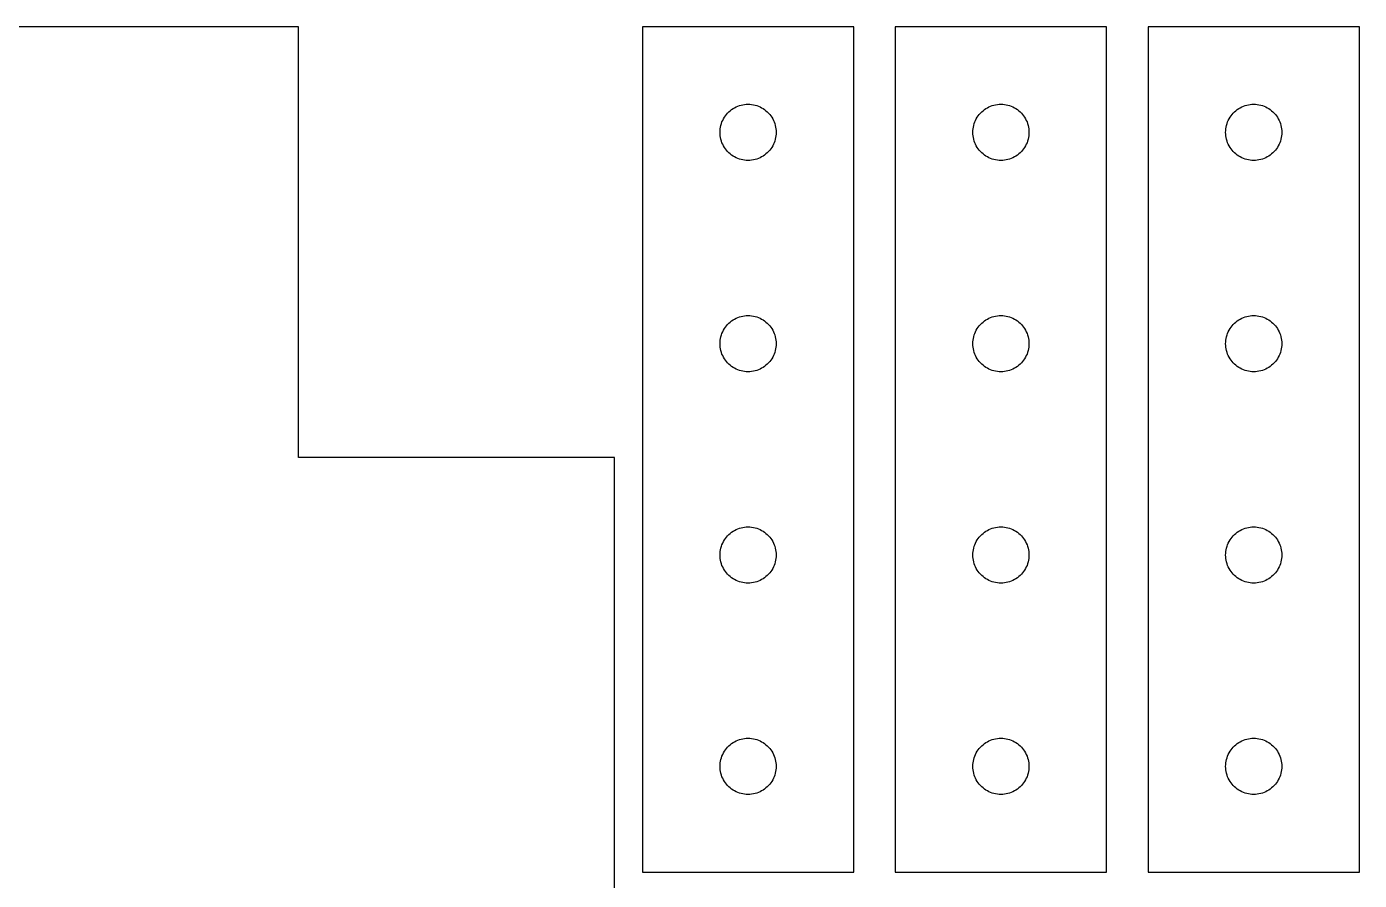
# Model space of a CAD drawing. Extents: x -121 to 456, y -235 to 102.
# Drawn here: x 296.2 to 456.5, y -1 to 101.6 of the extents above; entities that cross this region are included whole.
import ezdxf

# ---------------------------------------------------------------- set-up
doc = ezdxf.new("R2010")
doc.units = 0
doc.layers.get('0').update_dxf_attribs({"color": 1})

msp = doc.modelspace()

# ---------------------------------------------------------------- linework, layer by layer
at = {"color": 1}
for p, q in [((328.95, 101.6), (125.65, 101.6)), ((328.95, 49.81), (328.95, 101.6)), ((395.7, 101.6), (370.3, 101.6)), ((370.3, 101.6), (370.3, 0)), ((395.7, 0), (395.7, 101.6)), ((426.1, 101.6), (400.7, 101.6)), ((400.7, 101.6), (400.7, 0)), ((426.1, 0), (426.1, 101.6)), ((456.5, 101.6), (431.1, 101.6)), ((431.1, 101.6), (431.1, 0)), ((456.5, 0), (456.5, 101.6)), ((380.54, 91.2103), (380.69, 91.3602)), ((380.69, 91.3602), (380.849, 91.5005)), ((380.849, 91.5005), (381.016, 91.6304)), ((381.016, 91.6304), (381.192, 91.7496)), ((381.192, 91.7496), (381.374, 91.8575)), ((381.374, 91.8575), (381.563, 91.9538)), ((381.563, 91.9538), (381.758, 92.038)), ((381.758, 92.038), (381.957, 92.1098)), ((381.957, 92.1098), (382.161, 92.1689)), ((382.161, 92.1689), (382.368, 92.2152)), ((382.368, 92.2152), (382.577, 92.2484)), ((382.577, 92.2484), (382.788, 92.2683)), ((382.788, 92.2683), (383, 92.275)), ((383, 92.275), (383.212, 92.2683)), ((383.212, 92.2683), (383.423, 92.2484)), ((383.423, 92.2484), (383.632, 92.2152)), ((383.632, 92.2152), (383.839, 92.1689)), ((383.839, 92.1689), (384.043, 92.1098)), ((384.043, 92.1098), (384.242, 92.038)), ((384.242, 92.038), (384.437, 91.9538)), ((384.437, 91.9538), (384.626, 91.8575)), ((384.626, 91.8575), (384.808, 91.7496)), ((384.808, 91.7496), (384.984, 91.6304)), ((384.984, 91.6304), (385.151, 91.5005)), ((385.151, 91.5005), (385.31, 91.3602)), ((385.31, 91.3602), (385.46, 91.2103)), ((410.94, 91.2103), (411.09, 91.3602)), ((411.09, 91.3602), (411.249, 91.5005)), ((411.249, 91.5005), (411.416, 91.6304)), ((411.416, 91.6304), (411.592, 91.7496)), ((411.592, 91.7496), (411.774, 91.8575)), ((411.774, 91.8575), (411.963, 91.9538)), ((411.963, 91.9538), (412.158, 92.038)), ((412.158, 92.038), (412.357, 92.1098)), ((412.357, 92.1098), (412.561, 92.1689)), ((412.561, 92.1689), (412.768, 92.2152)), ((412.768, 92.2152), (412.977, 92.2484)), ((412.977, 92.2484), (413.188, 92.2683)), ((413.188, 92.2683), (413.4, 92.275)), ((413.4, 92.275), (413.612, 92.2683)), ((413.612, 92.2683), (413.823, 92.2484)), ((413.823, 92.2484), (414.032, 92.2152)), ((414.032, 92.2152), (414.239, 92.1689)), ((414.239, 92.1689), (414.443, 92.1098)), ((414.443, 92.1098), (414.642, 92.038)), ((414.642, 92.038), (414.837, 91.9538)), ((414.837, 91.9538), (415.026, 91.8575)), ((415.026, 91.8575), (415.208, 91.7496)), ((415.208, 91.7496), (415.384, 91.6304)), ((415.384, 91.6304), (415.551, 91.5005)), ((415.551, 91.5005), (415.71, 91.3602)), ((415.71, 91.3602), (415.86, 91.2103)), ((441.34, 91.2103), (441.49, 91.3602)), ((441.49, 91.3602), (441.649, 91.5005)), ((441.649, 91.5005), (441.816, 91.6304)), ((441.816, 91.6304), (441.992, 91.7496)), ((441.992, 91.7496), (442.174, 91.8575)), ((442.174, 91.8575), (442.363, 91.9538)), ((442.363, 91.9538), (442.558, 92.038)), ((442.558, 92.038), (442.757, 92.1098)), ((442.757, 92.1098), (442.961, 92.1689)), ((442.961, 92.1689), (443.168, 92.2152)), ((443.168, 92.2152), (443.377, 92.2484)), ((443.377, 92.2484), (443.588, 92.2683)), ((443.588, 92.2683), (443.8, 92.275)), ((443.8, 92.275), (444.012, 92.2683)), ((444.012, 92.2683), (444.223, 92.2484)), ((444.223, 92.2484), (444.432, 92.2152)), ((444.432, 92.2152), (444.639, 92.1689)), ((444.639, 92.1689), (444.843, 92.1098)), ((444.843, 92.1098), (445.042, 92.038)), ((445.042, 92.038), (445.237, 91.9538)), ((445.237, 91.9538), (445.426, 91.8575)), ((445.426, 91.8575), (445.608, 91.7496)), ((445.608, 91.7496), (445.784, 91.6304)), ((445.784, 91.6304), (445.951, 91.5005)), ((445.951, 91.5005), (446.11, 91.3602)), ((446.11, 91.3602), (446.26, 91.2103)), ((379.731, 89.7393), (379.79, 89.9429)), ((379.79, 89.9429), (379.862, 90.1424)), ((379.862, 90.1424), (379.946, 90.337)), ((379.946, 90.337), (380.042, 90.5259)), ((380.042, 90.5259), (380.15, 90.7084)), ((380.15, 90.7084), (380.27, 90.8838)), ((380.27, 90.8838), (380.4, 91.0513)), ((380.4, 91.0513), (380.54, 91.2103)), ((385.46, 91.2103), (385.6, 91.0513)), ((385.6, 91.0513), (385.73, 90.8838)), ((385.73, 90.8838), (385.85, 90.7084)), ((385.85, 90.7084), (385.958, 90.5259)), ((385.958, 90.5259), (386.054, 90.337)), ((386.054, 90.337), (386.138, 90.1424)), ((386.138, 90.1424), (386.21, 89.9429)), ((386.21, 89.9429), (386.269, 89.7393)), ((410.131, 89.7393), (410.19, 89.9429)), ((410.19, 89.9429), (410.262, 90.1424)), ((410.262, 90.1424), (410.346, 90.337)), ((410.346, 90.337), (410.442, 90.5259)), ((410.442, 90.5259), (410.55, 90.7084)), ((410.55, 90.7084), (410.67, 90.8838)), ((410.67, 90.8838), (410.8, 91.0513)), ((410.8, 91.0513), (410.94, 91.2103)), ((415.86, 91.2103), (416, 91.0513)), ((416, 91.0513), (416.13, 90.8838)), ((416.13, 90.8838), (416.25, 90.7084)), ((416.25, 90.7084), (416.358, 90.5259)), ((416.358, 90.5259), (416.454, 90.337)), ((416.454, 90.337), (416.538, 90.1424)), ((416.538, 90.1424), (416.61, 89.9429)), ((416.61, 89.9429), (416.669, 89.7393)), ((440.531, 89.7393), (440.59, 89.9429)), ((440.59, 89.9429), (440.662, 90.1424)), ((440.662, 90.1424), (440.746, 90.337)), ((440.746, 90.337), (440.842, 90.5259)), ((440.842, 90.5259), (440.95, 90.7084)), ((440.95, 90.7084), (441.07, 90.8838)), ((441.07, 90.8838), (441.2, 91.0513)), ((441.2, 91.0513), (441.34, 91.2103)), ((446.26, 91.2103), (446.4, 91.0513)), ((446.4, 91.0513), (446.53, 90.8838)), ((446.53, 90.8838), (446.65, 90.7084)), ((446.65, 90.7084), (446.758, 90.5259)), ((446.758, 90.5259), (446.854, 90.337)), ((446.854, 90.337), (446.938, 90.1424)), ((446.938, 90.1424), (447.01, 89.9429)), ((447.01, 89.9429), (447.069, 89.7393)), ((379.625, 88.9), (379.632, 89.1119)), ((379.632, 88.6881), (379.625, 88.9)), ((379.632, 89.1119), (379.652, 89.323)), ((379.652, 88.477), (379.632, 88.6881)), ((379.652, 89.323), (379.685, 89.5324)), ((379.685, 88.2676), (379.652, 88.477)), ((379.685, 89.5324), (379.731, 89.7393)), ((379.731, 88.0607), (379.685, 88.2676)), ((386.269, 89.7393), (386.315, 89.5324)), ((386.315, 88.2676), (386.269, 88.0607)), ((386.315, 89.5324), (386.348, 89.323)), ((386.348, 88.477), (386.315, 88.2676)), ((386.348, 89.323), (386.368, 89.1119)), ((386.368, 88.6881), (386.348, 88.477)), ((386.368, 89.1119), (386.375, 88.9)), ((386.375, 88.9), (386.368, 88.6881)), ((410.025, 88.9), (410.032, 89.1119)), ((410.032, 88.6881), (410.025, 88.9)), ((410.032, 89.1119), (410.052, 89.323)), ((410.052, 88.477), (410.032, 88.6881)), ((410.052, 89.323), (410.085, 89.5324)), ((410.085, 88.2676), (410.052, 88.477)), ((410.085, 89.5324), (410.131, 89.7393)), ((410.131, 88.0607), (410.085, 88.2676)), ((416.669, 89.7393), (416.715, 89.5324)), ((416.715, 88.2676), (416.669, 88.0607)), ((416.715, 89.5324), (416.748, 89.323)), ((416.748, 88.477), (416.715, 88.2676)), ((416.748, 89.323), (416.768, 89.1119)), ((416.768, 88.6881), (416.748, 88.477)), ((416.768, 89.1119), (416.775, 88.9)), ((416.775, 88.9), (416.768, 88.6881)), ((440.425, 88.9), (440.432, 89.1119)), ((440.432, 88.6881), (440.425, 88.9)), ((440.432, 89.1119), (440.452, 89.323)), ((440.452, 88.477), (440.432, 88.6881)), ((440.452, 89.323), (440.485, 89.5324)), ((440.485, 88.2676), (440.452, 88.477)), ((440.485, 89.5324), (440.531, 89.7393)), ((440.531, 88.0607), (440.485, 88.2676)), ((447.069, 89.7393), (447.115, 89.5324)), ((447.115, 88.2676), (447.069, 88.0607)), ((447.115, 89.5324), (447.148, 89.323)), ((447.148, 88.477), (447.115, 88.2676)), ((447.148, 89.323), (447.168, 89.1119)), ((447.168, 88.6881), (447.148, 88.477)), ((447.168, 89.1119), (447.175, 88.9)), ((447.175, 88.9), (447.168, 88.6881)), ((379.79, 87.857), (379.731, 88.0607)), ((379.862, 87.6576), (379.79, 87.857)), ((379.946, 87.463), (379.862, 87.6576)), ((380.042, 87.2741), (379.946, 87.463)), ((380.15, 87.0916), (380.042, 87.2741)), ((380.27, 86.9162), (380.15, 87.0916)), ((380.4, 86.7487), (380.27, 86.9162)), ((380.54, 86.5896), (380.4, 86.7487)), ((380.69, 86.4397), (380.54, 86.5896)), ((385.46, 86.5896), (385.31, 86.4397)), ((385.6, 86.7487), (385.46, 86.5896)), ((385.73, 86.9162), (385.6, 86.7487)), ((385.85, 87.0916), (385.73, 86.9162)), ((385.958, 87.2741), (385.85, 87.0916)), ((386.054, 87.463), (385.958, 87.2741)), ((386.138, 87.6576), (386.054, 87.463)), ((386.21, 87.857), (386.138, 87.6576)), ((386.269, 88.0607), (386.21, 87.857)), ((410.19, 87.857), (410.131, 88.0607)), ((410.262, 87.6576), (410.19, 87.857)), ((410.346, 87.463), (410.262, 87.6576)), ((410.442, 87.2741), (410.346, 87.463)), ((410.55, 87.0916), (410.442, 87.2741)), ((410.67, 86.9162), (410.55, 87.0916)), ((410.8, 86.7487), (410.67, 86.9162)), ((410.94, 86.5896), (410.8, 86.7487)), ((411.09, 86.4397), (410.94, 86.5896)), ((415.86, 86.5896), (415.71, 86.4397)), ((416, 86.7487), (415.86, 86.5896)), ((416.13, 86.9162), (416, 86.7487)), ((416.25, 87.0916), (416.13, 86.9162)), ((416.358, 87.2741), (416.25, 87.0916)), ((416.454, 87.463), (416.358, 87.2741)), ((416.538, 87.6576), (416.454, 87.463)), ((416.61, 87.857), (416.538, 87.6576)), ((416.669, 88.0607), (416.61, 87.857)), ((440.59, 87.857), (440.531, 88.0607)), ((440.662, 87.6576), (440.59, 87.857)), ((440.746, 87.463), (440.662, 87.6576)), ((440.842, 87.2741), (440.746, 87.463)), ((440.95, 87.0916), (440.842, 87.2741)), ((441.07, 86.9162), (440.95, 87.0916)), ((441.2, 86.7487), (441.07, 86.9162)), ((441.34, 86.5896), (441.2, 86.7487)), ((441.49, 86.4397), (441.34, 86.5896)), ((446.26, 86.5896), (446.11, 86.4397)), ((446.4, 86.7487), (446.26, 86.5896)), ((446.53, 86.9162), (446.4, 86.7487)), ((446.65, 87.0916), (446.53, 86.9162)), ((446.758, 87.2741), (446.65, 87.0916)), ((446.854, 87.463), (446.758, 87.2741)), ((446.938, 87.6576), (446.854, 87.463)), ((447.01, 87.857), (446.938, 87.6576)), ((447.069, 88.0607), (447.01, 87.857)), ((380.849, 86.2995), (380.69, 86.4397)), ((381.016, 86.1695), (380.849, 86.2995)), ((381.192, 86.0504), (381.016, 86.1695)), ((381.374, 85.9424), (381.192, 86.0504)), ((381.563, 85.8462), (381.374, 85.9424)), ((381.758, 85.762), (381.563, 85.8462)), ((381.957, 85.6902), (381.758, 85.762)), ((382.161, 85.631), (381.957, 85.6902)), ((382.368, 85.5848), (382.161, 85.631)), ((382.577, 85.5516), (382.368, 85.5848)), ((382.788, 85.5316), (382.577, 85.5516)), ((383, 85.525), (382.788, 85.5316)), ((383.212, 85.5316), (383, 85.525)), ((383.423, 85.5516), (383.212, 85.5316)), ((383.632, 85.5848), (383.423, 85.5516)), ((383.839, 85.631), (383.632, 85.5848)), ((384.043, 85.6902), (383.839, 85.631)), ((384.242, 85.762), (384.043, 85.6902)), ((384.437, 85.8462), (384.242, 85.762)), ((384.626, 85.9424), (384.437, 85.8462)), ((384.808, 86.0504), (384.626, 85.9424)), ((384.984, 86.1695), (384.808, 86.0504)), ((385.151, 86.2995), (384.984, 86.1695)), ((385.31, 86.4397), (385.151, 86.2995)), ((411.249, 86.2995), (411.09, 86.4397)), ((411.416, 86.1695), (411.249, 86.2995)), ((411.592, 86.0504), (411.416, 86.1695)), ((411.774, 85.9424), (411.592, 86.0504)), ((411.963, 85.8462), (411.774, 85.9424)), ((412.158, 85.762), (411.963, 85.8462)), ((412.357, 85.6902), (412.158, 85.762)), ((412.561, 85.631), (412.357, 85.6902)), ((412.768, 85.5848), (412.561, 85.631)), ((412.977, 85.5516), (412.768, 85.5848)), ((413.188, 85.5316), (412.977, 85.5516)), ((413.4, 85.525), (413.188, 85.5316)), ((413.612, 85.5316), (413.4, 85.525)), ((413.823, 85.5516), (413.612, 85.5316)), ((414.032, 85.5848), (413.823, 85.5516)), ((414.239, 85.631), (414.032, 85.5848)), ((414.443, 85.6902), (414.239, 85.631)), ((414.642, 85.762), (414.443, 85.6902)), ((414.837, 85.8462), (414.642, 85.762)), ((415.026, 85.9424), (414.837, 85.8462)), ((415.208, 86.0504), (415.026, 85.9424)), ((415.384, 86.1695), (415.208, 86.0504)), ((415.551, 86.2995), (415.384, 86.1695)), ((415.71, 86.4397), (415.551, 86.2995)), ((441.649, 86.2995), (441.49, 86.4397)), ((441.816, 86.1695), (441.649, 86.2995)), ((441.992, 86.0504), (441.816, 86.1695)), ((442.174, 85.9424), (441.992, 86.0504)), ((442.363, 85.8462), (442.174, 85.9424)), ((442.558, 85.762), (442.363, 85.8462)), ((442.757, 85.6902), (442.558, 85.762)), ((442.961, 85.631), (442.757, 85.6902)), ((443.168, 85.5848), (442.961, 85.631)), ((443.377, 85.5516), (443.168, 85.5848)), ((443.588, 85.5316), (443.377, 85.5516)), ((443.8, 85.525), (443.588, 85.5316)), ((444.012, 85.5316), (443.8, 85.525)), ((444.223, 85.5516), (444.012, 85.5316)), ((444.432, 85.5848), (444.223, 85.5516)), ((444.639, 85.631), (444.432, 85.5848)), ((444.843, 85.6902), (444.639, 85.631)), ((445.042, 85.762), (444.843, 85.6902)), ((445.237, 85.8462), (445.042, 85.762)), ((445.426, 85.9424), (445.237, 85.8462)), ((445.608, 86.0504), (445.426, 85.9424)), ((445.784, 86.1695), (445.608, 86.0504)), ((445.951, 86.2995), (445.784, 86.1695)), ((446.11, 86.4397), (445.951, 86.2995)), ((380.4, 65.6513), (380.54, 65.8103)), ((380.54, 65.8103), (380.69, 65.9603)), ((380.69, 65.9603), (380.849, 66.1005)), ((380.849, 66.1005), (381.016, 66.2304)), ((381.016, 66.2304), (381.192, 66.3496)), ((381.192, 66.3496), (381.374, 66.4575)), ((381.374, 66.4575), (381.563, 66.5538)), ((381.563, 66.5538), (381.758, 66.638)), ((381.758, 66.638), (381.957, 66.7098)), ((381.957, 66.7098), (382.161, 66.769)), ((382.161, 66.769), (382.368, 66.8152)), ((382.368, 66.8152), (382.577, 66.8484)), ((382.577, 66.8484), (382.788, 66.8683)), ((382.788, 66.8683), (383, 66.875)), ((383, 66.875), (383.212, 66.8683)), ((383.212, 66.8683), (383.423, 66.8484)), ((383.423, 66.8484), (383.632, 66.8152)), ((383.632, 66.8152), (383.839, 66.769)), ((383.839, 66.769), (384.043, 66.7098)), ((384.043, 66.7098), (384.242, 66.638)), ((384.242, 66.638), (384.437, 66.5538)), ((384.437, 66.5538), (384.626, 66.4575)), ((384.626, 66.4575), (384.808, 66.3496)), ((384.808, 66.3496), (384.984, 66.2304)), ((384.984, 66.2304), (385.151, 66.1005)), ((385.151, 66.1005), (385.31, 65.9603)), ((385.31, 65.9603), (385.46, 65.8103)), ((385.46, 65.8103), (385.6, 65.6513)), ((410.8, 65.6513), (410.94, 65.8103)), ((410.94, 65.8103), (411.09, 65.9603)), ((411.09, 65.9603), (411.249, 66.1005)), ((411.249, 66.1005), (411.416, 66.2304)), ((411.416, 66.2304), (411.592, 66.3496)), ((411.592, 66.3496), (411.774, 66.4575)), ((411.774, 66.4575), (411.963, 66.5538)), ((411.963, 66.5538), (412.158, 66.638)), ((412.158, 66.638), (412.357, 66.7098)), ((412.357, 66.7098), (412.561, 66.769)), ((412.561, 66.769), (412.768, 66.8152)), ((412.768, 66.8152), (412.977, 66.8484)), ((412.977, 66.8484), (413.188, 66.8683)), ((413.188, 66.8683), (413.4, 66.875)), ((413.4, 66.875), (413.612, 66.8683)), ((413.612, 66.8683), (413.823, 66.8484)), ((413.823, 66.8484), (414.032, 66.8152)), ((414.032, 66.8152), (414.239, 66.769)), ((414.239, 66.769), (414.443, 66.7098)), ((414.443, 66.7098), (414.642, 66.638)), ((414.642, 66.638), (414.837, 66.5538)), ((414.837, 66.5538), (415.026, 66.4575)), ((415.026, 66.4575), (415.208, 66.3496)), ((415.208, 66.3496), (415.384, 66.2304)), ((415.384, 66.2304), (415.551, 66.1005)), ((415.551, 66.1005), (415.71, 65.9603)), ((415.71, 65.9603), (415.86, 65.8103)), ((415.86, 65.8103), (416, 65.6513)), ((441.2, 65.6513), (441.34, 65.8103)), ((441.34, 65.8103), (441.49, 65.9603)), ((441.49, 65.9603), (441.649, 66.1005)), ((441.649, 66.1005), (441.816, 66.2304)), ((441.816, 66.2304), (441.992, 66.3496)), ((441.992, 66.3496), (442.174, 66.4575)), ((442.174, 66.4575), (442.363, 66.5538)), ((442.363, 66.5538), (442.558, 66.638)), ((442.558, 66.638), (442.757, 66.7098)), ((442.757, 66.7098), (442.961, 66.769)), ((442.961, 66.769), (443.168, 66.8152)), ((443.168, 66.8152), (443.377, 66.8484)), ((443.377, 66.8484), (443.588, 66.8683)), ((443.588, 66.8683), (443.8, 66.875)), ((443.8, 66.875), (444.012, 66.8683)), ((444.012, 66.8683), (444.223, 66.8484)), ((444.223, 66.8484), (444.432, 66.8152)), ((444.432, 66.8152), (444.639, 66.769)), ((444.639, 66.769), (444.843, 66.7098)), ((444.843, 66.7098), (445.042, 66.638)), ((445.042, 66.638), (445.237, 66.5538)), ((445.237, 66.5538), (445.426, 66.4575)), ((445.426, 66.4575), (445.608, 66.3496)), ((445.608, 66.3496), (445.784, 66.2304)), ((445.784, 66.2304), (445.951, 66.1005)), ((445.951, 66.1005), (446.11, 65.9603)), ((446.11, 65.9603), (446.26, 65.8103)), ((446.26, 65.8103), (446.4, 65.6513)), ((379.652, 63.923), (379.685, 64.1324)), ((379.685, 64.1324), (379.731, 64.3393)), ((379.731, 64.3393), (379.79, 64.5429)), ((379.79, 64.5429), (379.862, 64.7424)), ((379.862, 64.7424), (379.946, 64.937)), ((379.946, 64.937), (380.042, 65.1259)), ((380.042, 65.1259), (380.15, 65.3084)), ((380.15, 65.3084), (380.27, 65.4837)), ((380.27, 65.4837), (380.4, 65.6513)), ((385.6, 65.6513), (385.73, 65.4837)), ((385.73, 65.4837), (385.85, 65.3084)), ((385.85, 65.3084), (385.958, 65.1259)), ((385.958, 65.1259), (386.054, 64.937)), ((386.054, 64.937), (386.138, 64.7424)), ((386.138, 64.7424), (386.21, 64.5429)), ((386.21, 64.5429), (386.269, 64.3393)), ((386.269, 64.3393), (386.315, 64.1324)), ((386.315, 64.1324), (386.348, 63.923)), ((410.052, 63.923), (410.085, 64.1324)), ((410.085, 64.1324), (410.131, 64.3393)), ((410.131, 64.3393), (410.19, 64.5429)), ((410.19, 64.5429), (410.262, 64.7424)), ((410.262, 64.7424), (410.346, 64.937)), ((410.346, 64.937), (410.442, 65.1259)), ((410.442, 65.1259), (410.55, 65.3084)), ((410.55, 65.3084), (410.67, 65.4837)), ((410.67, 65.4837), (410.8, 65.6513)), ((416, 65.6513), (416.13, 65.4837)), ((416.13, 65.4837), (416.25, 65.3084)), ((416.25, 65.3084), (416.358, 65.1259)), ((416.358, 65.1259), (416.454, 64.937)), ((416.454, 64.937), (416.538, 64.7424)), ((416.538, 64.7424), (416.61, 64.5429)), ((416.61, 64.5429), (416.669, 64.3393)), ((416.669, 64.3393), (416.715, 64.1324)), ((416.715, 64.1324), (416.748, 63.923)), ((440.452, 63.923), (440.485, 64.1324)), ((440.485, 64.1324), (440.531, 64.3393)), ((440.531, 64.3393), (440.59, 64.5429)), ((440.59, 64.5429), (440.662, 64.7424)), ((440.662, 64.7424), (440.746, 64.937)), ((440.746, 64.937), (440.842, 65.1259)), ((440.842, 65.1259), (440.95, 65.3084)), ((440.95, 65.3084), (441.07, 65.4837)), ((441.07, 65.4837), (441.2, 65.6513)), ((446.4, 65.6513), (446.53, 65.4837)), ((446.53, 65.4837), (446.65, 65.3084)), ((446.65, 65.3084), (446.758, 65.1259)), ((446.758, 65.1259), (446.854, 64.937)), ((446.854, 64.937), (446.938, 64.7424)), ((446.938, 64.7424), (447.01, 64.5429)), ((447.01, 64.5429), (447.069, 64.3393)), ((447.069, 64.3393), (447.115, 64.1324)), ((447.115, 64.1324), (447.148, 63.923)), ((379.625, 63.5), (379.632, 63.7119)), ((379.632, 63.2881), (379.625, 63.5)), ((379.632, 63.7119), (379.652, 63.923)), ((379.652, 63.077), (379.632, 63.2881)), ((379.685, 62.8676), (379.652, 63.077)), ((379.731, 62.6606), (379.685, 62.8676)), ((379.79, 62.457), (379.731, 62.6606)), ((386.269, 62.6606), (386.21, 62.457)), ((386.315, 62.8676), (386.269, 62.6606)), ((386.348, 63.077), (386.315, 62.8676)), ((386.348, 63.923), (386.368, 63.7119)), ((386.368, 63.2881), (386.348, 63.077)), ((386.368, 63.7119), (386.375, 63.5)), ((386.375, 63.5), (386.368, 63.2881)), ((410.025, 63.5), (410.032, 63.7119)), ((410.032, 63.2881), (410.025, 63.5)), ((410.032, 63.7119), (410.052, 63.923)), ((410.052, 63.077), (410.032, 63.2881)), ((410.085, 62.8676), (410.052, 63.077)), ((410.131, 62.6606), (410.085, 62.8676)), ((410.19, 62.457), (410.131, 62.6606)), ((416.669, 62.6606), (416.61, 62.457)), ((416.715, 62.8676), (416.669, 62.6606)), ((416.748, 63.077), (416.715, 62.8676)), ((416.748, 63.923), (416.768, 63.7119)), ((416.768, 63.2881), (416.748, 63.077)), ((416.768, 63.7119), (416.775, 63.5)), ((416.775, 63.5), (416.768, 63.2881)), ((440.425, 63.5), (440.432, 63.7119)), ((440.432, 63.2881), (440.425, 63.5)), ((440.432, 63.7119), (440.452, 63.923)), ((440.452, 63.077), (440.432, 63.2881)), ((440.485, 62.8676), (440.452, 63.077)), ((440.531, 62.6606), (440.485, 62.8676)), ((440.59, 62.457), (440.531, 62.6606)), ((447.069, 62.6606), (447.01, 62.457)), ((447.115, 62.8676), (447.069, 62.6606)), ((447.148, 63.077), (447.115, 62.8676)), ((447.148, 63.923), (447.168, 63.7119)), ((447.168, 63.2881), (447.148, 63.077)), ((447.168, 63.7119), (447.175, 63.5)), ((447.175, 63.5), (447.168, 63.2881)), ((379.862, 62.2576), (379.79, 62.457)), ((379.946, 62.063), (379.862, 62.2576)), ((380.042, 61.8741), (379.946, 62.063)), ((380.15, 61.6916), (380.042, 61.8741)), ((380.27, 61.5162), (380.15, 61.6916)), ((380.4, 61.3487), (380.27, 61.5162)), ((380.54, 61.1896), (380.4, 61.3487)), ((380.69, 61.0397), (380.54, 61.1896)), ((380.849, 60.8995), (380.69, 61.0397)), ((381.016, 60.7695), (380.849, 60.8995)), ((385.151, 60.8995), (384.984, 60.7695)), ((385.31, 61.0397), (385.151, 60.8995)), ((385.46, 61.1896), (385.31, 61.0397)), ((385.6, 61.3487), (385.46, 61.1896)), ((385.73, 61.5162), (385.6, 61.3487)), ((385.85, 61.6916), (385.73, 61.5162)), ((385.958, 61.8741), (385.85, 61.6916)), ((386.054, 62.063), (385.958, 61.8741)), ((386.138, 62.2576), (386.054, 62.063)), ((386.21, 62.457), (386.138, 62.2576)), ((410.262, 62.2576), (410.19, 62.457)), ((410.346, 62.063), (410.262, 62.2576)), ((410.442, 61.8741), (410.346, 62.063)), ((410.55, 61.6916), (410.442, 61.8741)), ((410.67, 61.5162), (410.55, 61.6916)), ((410.8, 61.3487), (410.67, 61.5162)), ((410.94, 61.1896), (410.8, 61.3487)), ((411.09, 61.0397), (410.94, 61.1896)), ((411.249, 60.8995), (411.09, 61.0397)), ((411.416, 60.7695), (411.249, 60.8995)), ((415.551, 60.8995), (415.384, 60.7695)), ((415.71, 61.0397), (415.551, 60.8995)), ((415.86, 61.1896), (415.71, 61.0397)), ((416, 61.3487), (415.86, 61.1896)), ((416.13, 61.5162), (416, 61.3487)), ((416.25, 61.6916), (416.13, 61.5162)), ((416.358, 61.8741), (416.25, 61.6916)), ((416.454, 62.063), (416.358, 61.8741)), ((416.538, 62.2576), (416.454, 62.063)), ((416.61, 62.457), (416.538, 62.2576)), ((440.662, 62.2576), (440.59, 62.457)), ((440.746, 62.063), (440.662, 62.2576)), ((440.842, 61.8741), (440.746, 62.063)), ((440.95, 61.6916), (440.842, 61.8741)), ((441.07, 61.5162), (440.95, 61.6916)), ((441.2, 61.3487), (441.07, 61.5162)), ((441.34, 61.1896), (441.2, 61.3487)), ((441.49, 61.0397), (441.34, 61.1896)), ((441.649, 60.8995), (441.49, 61.0397)), ((441.816, 60.7695), (441.649, 60.8995)), ((445.951, 60.8995), (445.784, 60.7695)), ((446.11, 61.0397), (445.951, 60.8995)), ((446.26, 61.1896), (446.11, 61.0397)), ((446.4, 61.3487), (446.26, 61.1896)), ((446.53, 61.5162), (446.4, 61.3487)), ((446.65, 61.6916), (446.53, 61.5162)), ((446.758, 61.8741), (446.65, 61.6916)), ((446.854, 62.063), (446.758, 61.8741)), ((446.938, 62.2576), (446.854, 62.063)), ((447.01, 62.457), (446.938, 62.2576)), ((381.192, 60.6504), (381.016, 60.7695)), ((381.374, 60.5424), (381.192, 60.6504)), ((381.563, 60.4462), (381.374, 60.5424)), ((381.758, 60.362), (381.563, 60.4462)), ((381.957, 60.2902), (381.758, 60.362)), ((382.161, 60.231), (381.957, 60.2902)), ((382.368, 60.1848), (382.161, 60.231)), ((382.577, 60.1516), (382.368, 60.1848)), ((382.788, 60.1316), (382.577, 60.1516)), ((383, 60.125), (382.788, 60.1316)), ((383.212, 60.1316), (383, 60.125)), ((383.423, 60.1516), (383.212, 60.1316)), ((383.632, 60.1848), (383.423, 60.1516)), ((383.839, 60.231), (383.632, 60.1848)), ((384.043, 60.2902), (383.839, 60.231)), ((384.242, 60.362), (384.043, 60.2902)), ((384.437, 60.4462), (384.242, 60.362)), ((384.626, 60.5424), (384.437, 60.4462)), ((384.808, 60.6504), (384.626, 60.5424)), ((384.984, 60.7695), (384.808, 60.6504)), ((411.592, 60.6504), (411.416, 60.7695)), ((411.774, 60.5424), (411.592, 60.6504)), ((411.963, 60.4462), (411.774, 60.5424)), ((412.158, 60.362), (411.963, 60.4462)), ((412.357, 60.2902), (412.158, 60.362)), ((412.561, 60.231), (412.357, 60.2902)), ((412.768, 60.1848), (412.561, 60.231)), ((412.977, 60.1516), (412.768, 60.1848)), ((413.188, 60.1316), (412.977, 60.1516)), ((413.4, 60.125), (413.188, 60.1316)), ((413.612, 60.1316), (413.4, 60.125)), ((413.823, 60.1516), (413.612, 60.1316)), ((414.032, 60.1848), (413.823, 60.1516)), ((414.239, 60.231), (414.032, 60.1848)), ((414.443, 60.2902), (414.239, 60.231)), ((414.642, 60.362), (414.443, 60.2902)), ((414.837, 60.4462), (414.642, 60.362)), ((415.026, 60.5424), (414.837, 60.4462)), ((415.208, 60.6504), (415.026, 60.5424)), ((415.384, 60.7695), (415.208, 60.6504)), ((441.992, 60.6504), (441.816, 60.7695)), ((442.174, 60.5424), (441.992, 60.6504)), ((442.363, 60.4462), (442.174, 60.5424)), ((442.558, 60.362), (442.363, 60.4462)), ((442.757, 60.2902), (442.558, 60.362)), ((442.961, 60.231), (442.757, 60.2902)), ((443.168, 60.1848), (442.961, 60.231)), ((443.377, 60.1516), (443.168, 60.1848)), ((443.588, 60.1316), (443.377, 60.1516)), ((443.8, 60.125), (443.588, 60.1316)), ((444.012, 60.1316), (443.8, 60.125)), ((444.223, 60.1516), (444.012, 60.1316)), ((444.432, 60.1848), (444.223, 60.1516)), ((444.639, 60.231), (444.432, 60.1848)), ((444.843, 60.2902), (444.639, 60.231)), ((445.042, 60.362), (444.843, 60.2902)), ((445.237, 60.4462), (445.042, 60.362)), ((445.426, 60.5424), (445.237, 60.4462)), ((445.608, 60.6504), (445.426, 60.5424)), ((445.784, 60.7695), (445.608, 60.6504)), ((366.95, 49.81), (328.95, 49.81)), ((366.95, -101.6), (366.95, 49.81)), ((380.15, 39.9084), (380.27, 40.0838)), ((380.27, 40.0838), (380.4, 40.2513)), ((380.4, 40.2513), (380.54, 40.4103)), ((380.54, 40.4103), (380.69, 40.5603)), ((380.69, 40.5603), (380.849, 40.7005)), ((380.849, 40.7005), (381.016, 40.8304)), ((381.016, 40.8304), (381.192, 40.9496)), ((381.192, 40.9496), (381.374, 41.0575)), ((381.374, 41.0575), (381.563, 41.1538)), ((381.563, 41.1538), (381.758, 41.238)), ((381.758, 41.238), (381.957, 41.3098)), ((381.957, 41.3098), (382.161, 41.369)), ((382.161, 41.369), (382.368, 41.4152)), ((382.368, 41.4152), (382.577, 41.4484)), ((382.577, 41.4484), (382.788, 41.4683)), ((382.788, 41.4683), (383, 41.475)), ((383, 41.475), (383.212, 41.4683)), ((383.212, 41.4683), (383.423, 41.4484)), ((383.423, 41.4484), (383.632, 41.4152)), ((383.632, 41.4152), (383.839, 41.369)), ((383.839, 41.369), (384.043, 41.3098)), ((384.043, 41.3098), (384.242, 41.238)), ((384.242, 41.238), (384.437, 41.1538)), ((384.437, 41.1538), (384.626, 41.0575)), ((384.626, 41.0575), (384.808, 40.9496)), ((384.808, 40.9496), (384.984, 40.8304)), ((384.984, 40.8304), (385.151, 40.7005)), ((385.151, 40.7005), (385.31, 40.5603)), ((385.31, 40.5603), (385.46, 40.4103)), ((385.46, 40.4103), (385.6, 40.2513)), ((385.6, 40.2513), (385.73, 40.0838)), ((385.73, 40.0838), (385.85, 39.9084)), ((410.55, 39.9084), (410.67, 40.0838)), ((410.67, 40.0838), (410.8, 40.2513)), ((410.8, 40.2513), (410.94, 40.4103)), ((410.94, 40.4103), (411.09, 40.5603)), ((411.09, 40.5603), (411.249, 40.7005)), ((411.249, 40.7005), (411.416, 40.8304)), ((411.416, 40.8304), (411.592, 40.9496)), ((411.592, 40.9496), (411.774, 41.0575)), ((411.774, 41.0575), (411.963, 41.1538)), ((411.963, 41.1538), (412.158, 41.238)), ((412.158, 41.238), (412.357, 41.3098)), ((412.357, 41.3098), (412.561, 41.369)), ((412.561, 41.369), (412.768, 41.4152)), ((412.768, 41.4152), (412.977, 41.4484)), ((412.977, 41.4484), (413.188, 41.4683)), ((413.188, 41.4683), (413.4, 41.475)), ((413.4, 41.475), (413.612, 41.4683)), ((413.612, 41.4683), (413.823, 41.4484)), ((413.823, 41.4484), (414.032, 41.4152)), ((414.032, 41.4152), (414.239, 41.369)), ((414.239, 41.369), (414.443, 41.3098)), ((414.443, 41.3098), (414.642, 41.238)), ((414.642, 41.238), (414.837, 41.1538)), ((414.837, 41.1538), (415.026, 41.0575)), ((415.026, 41.0575), (415.208, 40.9496)), ((415.208, 40.9496), (415.384, 40.8304)), ((415.384, 40.8304), (415.551, 40.7005)), ((415.551, 40.7005), (415.71, 40.5603)), ((415.71, 40.5603), (415.86, 40.4103)), ((415.86, 40.4103), (416, 40.2513)), ((416, 40.2513), (416.13, 40.0838)), ((416.13, 40.0838), (416.25, 39.9084)), ((440.95, 39.9084), (441.07, 40.0838)), ((441.07, 40.0838), (441.2, 40.2513)), ((441.2, 40.2513), (441.34, 40.4103)), ((441.34, 40.4103), (441.49, 40.5603)), ((441.49, 40.5603), (441.649, 40.7005)), ((441.649, 40.7005), (441.816, 40.8304)), ((441.816, 40.8304), (441.992, 40.9496)), ((441.992, 40.9496), (442.174, 41.0575)), ((442.174, 41.0575), (442.363, 41.1538)), ((442.363, 41.1538), (442.558, 41.238)), ((442.558, 41.238), (442.757, 41.3098)), ((442.757, 41.3098), (442.961, 41.369)), ((442.961, 41.369), (443.168, 41.4152)), ((443.168, 41.4152), (443.377, 41.4484)), ((443.377, 41.4484), (443.588, 41.4683)), ((443.588, 41.4683), (443.8, 41.475)), ((443.8, 41.475), (444.012, 41.4683)), ((444.012, 41.4683), (444.223, 41.4484)), ((444.223, 41.4484), (444.432, 41.4152)), ((444.432, 41.4152), (444.639, 41.369)), ((444.639, 41.369), (444.843, 41.3098)), ((444.843, 41.3098), (445.042, 41.238)), ((445.042, 41.238), (445.237, 41.1538)), ((445.237, 41.1538), (445.426, 41.0575)), ((445.426, 41.0575), (445.608, 40.9496)), ((445.608, 40.9496), (445.784, 40.8304)), ((445.784, 40.8304), (445.951, 40.7005)), ((445.951, 40.7005), (446.11, 40.5603)), ((446.11, 40.5603), (446.26, 40.4103)), ((446.26, 40.4103), (446.4, 40.2513)), ((446.4, 40.2513), (446.53, 40.0838)), ((446.53, 40.0838), (446.65, 39.9084)), ((379.632, 38.3119), (379.652, 38.523)), ((379.652, 38.523), (379.685, 38.7324)), ((379.685, 38.7324), (379.731, 38.9393)), ((379.731, 38.9393), (379.79, 39.1429)), ((379.79, 39.1429), (379.862, 39.3424)), ((379.862, 39.3424), (379.946, 39.537)), ((379.946, 39.537), (380.042, 39.7259)), ((380.042, 39.7259), (380.15, 39.9084)), ((385.85, 39.9084), (385.958, 39.7259)), ((385.958, 39.7259), (386.054, 39.537)), ((386.054, 39.537), (386.138, 39.3424)), ((386.138, 39.3424), (386.21, 39.1429)), ((386.21, 39.1429), (386.269, 38.9393)), ((386.269, 38.9393), (386.315, 38.7324)), ((386.315, 38.7324), (386.348, 38.523)), ((386.348, 38.523), (386.368, 38.3119)), ((410.032, 38.3119), (410.052, 38.523)), ((410.052, 38.523), (410.085, 38.7324)), ((410.085, 38.7324), (410.131, 38.9393)), ((410.131, 38.9393), (410.19, 39.1429)), ((410.19, 39.1429), (410.262, 39.3424)), ((410.262, 39.3424), (410.346, 39.537)), ((410.346, 39.537), (410.442, 39.7259)), ((410.442, 39.7259), (410.55, 39.9084)), ((416.25, 39.9084), (416.358, 39.7259)), ((416.358, 39.7259), (416.454, 39.537)), ((416.454, 39.537), (416.538, 39.3424)), ((416.538, 39.3424), (416.61, 39.1429)), ((416.61, 39.1429), (416.669, 38.9393)), ((416.669, 38.9393), (416.715, 38.7324)), ((416.715, 38.7324), (416.748, 38.523)), ((416.748, 38.523), (416.768, 38.3119)), ((440.432, 38.3119), (440.452, 38.523)), ((440.452, 38.523), (440.485, 38.7324)), ((440.485, 38.7324), (440.531, 38.9393)), ((440.531, 38.9393), (440.59, 39.1429)), ((440.59, 39.1429), (440.662, 39.3424)), ((440.662, 39.3424), (440.746, 39.537)), ((440.746, 39.537), (440.842, 39.7259)), ((440.842, 39.7259), (440.95, 39.9084)), ((446.65, 39.9084), (446.758, 39.7259)), ((446.758, 39.7259), (446.854, 39.537)), ((446.854, 39.537), (446.938, 39.3424)), ((446.938, 39.3424), (447.01, 39.1429)), ((447.01, 39.1429), (447.069, 38.9393)), ((447.069, 38.9393), (447.115, 38.7324)), ((447.115, 38.7324), (447.148, 38.523)), ((447.148, 38.523), (447.168, 38.3119)), ((379.625, 38.1), (379.632, 38.3119)), ((379.632, 37.8881), (379.625, 38.1)), ((379.652, 37.677), (379.632, 37.8881)), ((379.685, 37.4676), (379.652, 37.677)), ((379.731, 37.2607), (379.685, 37.4676)), ((379.79, 37.0571), (379.731, 37.2607)), ((379.862, 36.8576), (379.79, 37.0571)), ((379.946, 36.663), (379.862, 36.8576)), ((386.138, 36.8576), (386.054, 36.663)), ((386.21, 37.0571), (386.138, 36.8576)), ((386.269, 37.2607), (386.21, 37.0571)), ((386.315, 37.4676), (386.269, 37.2607)), ((386.348, 37.677), (386.315, 37.4676)), ((386.368, 37.8881), (386.348, 37.677)), ((386.368, 38.3119), (386.375, 38.1)), ((386.375, 38.1), (386.368, 37.8881)), ((410.025, 38.1), (410.032, 38.3119)), ((410.032, 37.8881), (410.025, 38.1)), ((410.052, 37.677), (410.032, 37.8881)), ((410.085, 37.4676), (410.052, 37.677)), ((410.131, 37.2607), (410.085, 37.4676)), ((410.19, 37.0571), (410.131, 37.2607)), ((410.262, 36.8576), (410.19, 37.0571)), ((410.346, 36.663), (410.262, 36.8576)), ((416.538, 36.8576), (416.454, 36.663)), ((416.61, 37.0571), (416.538, 36.8576)), ((416.669, 37.2607), (416.61, 37.0571)), ((416.715, 37.4676), (416.669, 37.2607)), ((416.748, 37.677), (416.715, 37.4676)), ((416.768, 37.8881), (416.748, 37.677)), ((416.768, 38.3119), (416.775, 38.1)), ((416.775, 38.1), (416.768, 37.8881)), ((440.425, 38.1), (440.432, 38.3119)), ((440.432, 37.8881), (440.425, 38.1)), ((440.452, 37.677), (440.432, 37.8881)), ((440.485, 37.4676), (440.452, 37.677)), ((440.531, 37.2607), (440.485, 37.4676)), ((440.59, 37.0571), (440.531, 37.2607)), ((440.662, 36.8576), (440.59, 37.0571)), ((440.746, 36.663), (440.662, 36.8576)), ((446.938, 36.8576), (446.854, 36.663)), ((447.01, 37.0571), (446.938, 36.8576)), ((447.069, 37.2607), (447.01, 37.0571)), ((447.115, 37.4676), (447.069, 37.2607)), ((447.148, 37.677), (447.115, 37.4676)), ((447.168, 37.8881), (447.148, 37.677)), ((447.168, 38.3119), (447.175, 38.1)), ((447.175, 38.1), (447.168, 37.8881)), ((380.042, 36.4741), (379.946, 36.663)), ((380.15, 36.2916), (380.042, 36.4741)), ((380.27, 36.1162), (380.15, 36.2916)), ((380.4, 35.9487), (380.27, 36.1162)), ((380.54, 35.7896), (380.4, 35.9487)), ((380.69, 35.6397), (380.54, 35.7896)), ((380.849, 35.4995), (380.69, 35.6397)), ((381.016, 35.3696), (380.849, 35.4995)), ((381.192, 35.2504), (381.016, 35.3696)), ((384.984, 35.3696), (384.808, 35.2504)), ((385.151, 35.4995), (384.984, 35.3696)), ((385.31, 35.6397), (385.151, 35.4995)), ((385.46, 35.7896), (385.31, 35.6397)), ((385.6, 35.9487), (385.46, 35.7896)), ((385.73, 36.1162), (385.6, 35.9487)), ((385.85, 36.2916), (385.73, 36.1162)), ((385.958, 36.4741), (385.85, 36.2916)), ((386.054, 36.663), (385.958, 36.4741)), ((410.442, 36.4741), (410.346, 36.663)), ((410.55, 36.2916), (410.442, 36.4741)), ((410.67, 36.1162), (410.55, 36.2916)), ((410.8, 35.9487), (410.67, 36.1162)), ((410.94, 35.7896), (410.8, 35.9487)), ((411.09, 35.6397), (410.94, 35.7896)), ((411.249, 35.4995), (411.09, 35.6397)), ((411.416, 35.3696), (411.249, 35.4995)), ((411.592, 35.2504), (411.416, 35.3696)), ((415.384, 35.3696), (415.208, 35.2504)), ((415.551, 35.4995), (415.384, 35.3696)), ((415.71, 35.6397), (415.551, 35.4995)), ((415.86, 35.7896), (415.71, 35.6397)), ((416, 35.9487), (415.86, 35.7896)), ((416.13, 36.1162), (416, 35.9487)), ((416.25, 36.2916), (416.13, 36.1162)), ((416.358, 36.4741), (416.25, 36.2916)), ((416.454, 36.663), (416.358, 36.4741)), ((440.842, 36.4741), (440.746, 36.663)), ((440.95, 36.2916), (440.842, 36.4741)), ((441.07, 36.1162), (440.95, 36.2916)), ((441.2, 35.9487), (441.07, 36.1162)), ((441.34, 35.7896), (441.2, 35.9487)), ((441.49, 35.6397), (441.34, 35.7896)), ((441.649, 35.4995), (441.49, 35.6397)), ((441.816, 35.3696), (441.649, 35.4995)), ((441.992, 35.2504), (441.816, 35.3696)), ((445.784, 35.3696), (445.608, 35.2504)), ((445.951, 35.4995), (445.784, 35.3696)), ((446.11, 35.6397), (445.951, 35.4995)), ((446.26, 35.7896), (446.11, 35.6397)), ((446.4, 35.9487), (446.26, 35.7896)), ((446.53, 36.1162), (446.4, 35.9487)), ((446.65, 36.2916), (446.53, 36.1162)), ((446.758, 36.4741), (446.65, 36.2916)), ((446.854, 36.663), (446.758, 36.4741)), ((381.374, 35.1425), (381.192, 35.2504)), ((381.563, 35.0462), (381.374, 35.1425)), ((381.758, 34.962), (381.563, 35.0462)), ((381.957, 34.8902), (381.758, 34.962)), ((382.161, 34.831), (381.957, 34.8902)), ((382.368, 34.7848), (382.161, 34.831)), ((382.577, 34.7516), (382.368, 34.7848)), ((382.788, 34.7317), (382.577, 34.7516)), ((383, 34.725), (382.788, 34.7317)), ((383.212, 34.7317), (383, 34.725)), ((383.423, 34.7516), (383.212, 34.7317)), ((383.632, 34.7848), (383.423, 34.7516)), ((383.839, 34.831), (383.632, 34.7848)), ((384.043, 34.8902), (383.839, 34.831)), ((384.242, 34.962), (384.043, 34.8902)), ((384.437, 35.0462), (384.242, 34.962)), ((384.626, 35.1425), (384.437, 35.0462)), ((384.808, 35.2504), (384.626, 35.1425)), ((411.774, 35.1425), (411.592, 35.2504)), ((411.963, 35.0462), (411.774, 35.1425)), ((412.158, 34.962), (411.963, 35.0462)), ((412.357, 34.8902), (412.158, 34.962)), ((412.561, 34.831), (412.357, 34.8902)), ((412.768, 34.7848), (412.561, 34.831)), ((412.977, 34.7516), (412.768, 34.7848)), ((413.188, 34.7317), (412.977, 34.7516)), ((413.4, 34.725), (413.188, 34.7317)), ((413.612, 34.7317), (413.4, 34.725)), ((413.823, 34.7516), (413.612, 34.7317)), ((414.032, 34.7848), (413.823, 34.7516)), ((414.239, 34.831), (414.032, 34.7848)), ((414.443, 34.8902), (414.239, 34.831)), ((414.642, 34.962), (414.443, 34.8902)), ((414.837, 35.0462), (414.642, 34.962)), ((415.026, 35.1425), (414.837, 35.0462)), ((415.208, 35.2504), (415.026, 35.1425)), ((442.174, 35.1425), (441.992, 35.2504)), ((442.363, 35.0462), (442.174, 35.1425)), ((442.558, 34.962), (442.363, 35.0462)), ((442.757, 34.8902), (442.558, 34.962)), ((442.961, 34.831), (442.757, 34.8902)), ((443.168, 34.7848), (442.961, 34.831)), ((443.377, 34.7516), (443.168, 34.7848)), ((443.588, 34.7317), (443.377, 34.7516)), ((443.8, 34.725), (443.588, 34.7317)), ((444.012, 34.7317), (443.8, 34.725)), ((444.223, 34.7516), (444.012, 34.7317)), ((444.432, 34.7848), (444.223, 34.7516)), ((444.639, 34.831), (444.432, 34.7848)), ((444.843, 34.8902), (444.639, 34.831)), ((445.042, 34.962), (444.843, 34.8902)), ((445.237, 35.0462), (445.042, 34.962)), ((445.426, 35.1425), (445.237, 35.0462)), ((445.608, 35.2504), (445.426, 35.1425)), ((382.368, 16.0152), (382.577, 16.0484)), ((382.577, 16.0484), (382.788, 16.0683)), ((382.788, 16.0683), (383, 16.075)), ((383, 16.075), (383.212, 16.0683)), ((383.212, 16.0683), (383.423, 16.0484)), ((383.423, 16.0484), (383.632, 16.0152)), ((412.768, 16.0152), (412.977, 16.0484)), ((412.977, 16.0484), (413.188, 16.0683)), ((413.188, 16.0683), (413.4, 16.075)), ((413.4, 16.075), (413.612, 16.0683)), ((413.612, 16.0683), (413.823, 16.0484)), ((413.823, 16.0484), (414.032, 16.0152)), ((443.168, 16.0152), (443.377, 16.0484)), ((443.377, 16.0484), (443.588, 16.0683)), ((443.588, 16.0683), (443.8, 16.075)), ((443.8, 16.075), (444.012, 16.0683)), ((444.012, 16.0683), (444.223, 16.0484)), ((444.223, 16.0484), (444.432, 16.0152)), ((380.042, 14.3259), (380.15, 14.5084)), ((380.15, 14.5084), (380.27, 14.6838)), ((380.27, 14.6838), (380.4, 14.8513)), ((380.4, 14.8513), (380.54, 15.0103)), ((380.54, 15.0103), (380.69, 15.1603)), ((380.69, 15.1603), (380.849, 15.3005)), ((380.849, 15.3005), (381.016, 15.4304)), ((381.016, 15.4304), (381.192, 15.5496)), ((381.192, 15.5496), (381.374, 15.6575)), ((381.374, 15.6575), (381.563, 15.7538)), ((381.563, 15.7538), (381.758, 15.838)), ((381.758, 15.838), (381.957, 15.9098)), ((381.957, 15.9098), (382.161, 15.969)), ((382.161, 15.969), (382.368, 16.0152)), ((383.632, 16.0152), (383.839, 15.969)), ((383.839, 15.969), (384.043, 15.9098)), ((384.043, 15.9098), (384.242, 15.838)), ((384.242, 15.838), (384.437, 15.7538)), ((384.437, 15.7538), (384.626, 15.6575)), ((384.626, 15.6575), (384.808, 15.5496)), ((384.808, 15.5496), (384.984, 15.4304)), ((384.984, 15.4304), (385.151, 15.3005)), ((385.151, 15.3005), (385.31, 15.1603)), ((385.31, 15.1603), (385.46, 15.0103)), ((385.46, 15.0103), (385.6, 14.8513)), ((385.6, 14.8513), (385.73, 14.6838)), ((385.73, 14.6838), (385.85, 14.5084)), ((385.85, 14.5084), (385.958, 14.3259)), ((410.442, 14.3259), (410.55, 14.5084)), ((410.55, 14.5084), (410.67, 14.6838)), ((410.67, 14.6838), (410.8, 14.8513)), ((410.8, 14.8513), (410.94, 15.0103)), ((410.94, 15.0103), (411.09, 15.1603)), ((411.09, 15.1603), (411.249, 15.3005)), ((411.249, 15.3005), (411.416, 15.4304)), ((411.416, 15.4304), (411.592, 15.5496)), ((411.592, 15.5496), (411.774, 15.6575)), ((411.774, 15.6575), (411.963, 15.7538)), ((411.963, 15.7538), (412.158, 15.838)), ((412.158, 15.838), (412.357, 15.9098)), ((412.357, 15.9098), (412.561, 15.969)), ((412.561, 15.969), (412.768, 16.0152)), ((414.032, 16.0152), (414.239, 15.969)), ((414.239, 15.969), (414.443, 15.9098)), ((414.443, 15.9098), (414.642, 15.838)), ((414.642, 15.838), (414.837, 15.7538)), ((414.837, 15.7538), (415.026, 15.6575)), ((415.026, 15.6575), (415.208, 15.5496)), ((415.208, 15.5496), (415.384, 15.4304)), ((415.384, 15.4304), (415.551, 15.3005)), ((415.551, 15.3005), (415.71, 15.1603)), ((415.71, 15.1603), (415.86, 15.0103)), ((415.86, 15.0103), (416, 14.8513)), ((416, 14.8513), (416.13, 14.6838)), ((416.13, 14.6838), (416.25, 14.5084)), ((416.25, 14.5084), (416.358, 14.3259)), ((440.842, 14.3259), (440.95, 14.5084)), ((440.95, 14.5084), (441.07, 14.6838)), ((441.07, 14.6838), (441.2, 14.8513)), ((441.2, 14.8513), (441.34, 15.0103)), ((441.34, 15.0103), (441.49, 15.1603)), ((441.49, 15.1603), (441.649, 15.3005)), ((441.649, 15.3005), (441.816, 15.4304)), ((441.816, 15.4304), (441.992, 15.5496)), ((441.992, 15.5496), (442.174, 15.6575)), ((442.174, 15.6575), (442.363, 15.7538)), ((442.363, 15.7538), (442.558, 15.838)), ((442.558, 15.838), (442.757, 15.9098)), ((442.757, 15.9098), (442.961, 15.969)), ((442.961, 15.969), (443.168, 16.0152)), ((444.432, 16.0152), (444.639, 15.969)), ((444.639, 15.969), (444.843, 15.9098)), ((444.843, 15.9098), (445.042, 15.838)), ((445.042, 15.838), (445.237, 15.7538)), ((445.237, 15.7538), (445.426, 15.6575)), ((445.426, 15.6575), (445.608, 15.5496)), ((445.608, 15.5496), (445.784, 15.4304)), ((445.784, 15.4304), (445.951, 15.3005)), ((445.951, 15.3005), (446.11, 15.1603)), ((446.11, 15.1603), (446.26, 15.0103)), ((446.26, 15.0103), (446.4, 14.8513)), ((446.4, 14.8513), (446.53, 14.6838)), ((446.53, 14.6838), (446.65, 14.5084)), ((446.65, 14.5084), (446.758, 14.3259)), ((379.625, 12.7), (379.632, 12.9119)), ((379.632, 12.9119), (379.652, 13.123)), ((379.652, 13.123), (379.685, 13.3324)), ((379.685, 13.3324), (379.731, 13.5393)), ((379.731, 13.5393), (379.79, 13.7429)), ((379.79, 13.7429), (379.862, 13.9424)), ((379.862, 13.9424), (379.946, 14.137)), ((379.946, 14.137), (380.042, 14.3259)), ((385.958, 14.3259), (386.054, 14.137)), ((386.054, 14.137), (386.138, 13.9424)), ((386.138, 13.9424), (386.21, 13.7429)), ((386.21, 13.7429), (386.269, 13.5393)), ((386.269, 13.5393), (386.315, 13.3324)), ((386.315, 13.3324), (386.348, 13.123)), ((386.348, 13.123), (386.368, 12.9119)), ((386.368, 12.9119), (386.375, 12.7)), ((410.025, 12.7), (410.032, 12.9119)), ((410.032, 12.9119), (410.052, 13.123)), ((410.052, 13.123), (410.085, 13.3324)), ((410.085, 13.3324), (410.131, 13.5393)), ((410.131, 13.5393), (410.19, 13.7429)), ((410.19, 13.7429), (410.262, 13.9424)), ((410.262, 13.9424), (410.346, 14.137)), ((410.346, 14.137), (410.442, 14.3259)), ((416.358, 14.3259), (416.454, 14.137)), ((416.454, 14.137), (416.538, 13.9424)), ((416.538, 13.9424), (416.61, 13.7429)), ((416.61, 13.7429), (416.669, 13.5393)), ((416.669, 13.5393), (416.715, 13.3324)), ((416.715, 13.3324), (416.748, 13.123)), ((416.748, 13.123), (416.768, 12.9119)), ((416.768, 12.9119), (416.775, 12.7)), ((440.425, 12.7), (440.432, 12.9119)), ((440.432, 12.9119), (440.452, 13.123)), ((440.452, 13.123), (440.485, 13.3324)), ((440.485, 13.3324), (440.531, 13.5393)), ((440.531, 13.5393), (440.59, 13.7429)), ((440.59, 13.7429), (440.662, 13.9424)), ((440.662, 13.9424), (440.746, 14.137)), ((440.746, 14.137), (440.842, 14.3259)), ((446.758, 14.3259), (446.854, 14.137)), ((446.854, 14.137), (446.938, 13.9424)), ((446.938, 13.9424), (447.01, 13.7429)), ((447.01, 13.7429), (447.069, 13.5393)), ((447.069, 13.5393), (447.115, 13.3324)), ((447.115, 13.3324), (447.148, 13.123)), ((447.148, 13.123), (447.168, 12.9119)), ((447.168, 12.9119), (447.175, 12.7)), ((379.632, 12.4881), (379.625, 12.7)), ((379.652, 12.277), (379.632, 12.4881)), ((379.685, 12.0676), (379.652, 12.277)), ((379.731, 11.8607), (379.685, 12.0676)), ((379.79, 11.6571), (379.731, 11.8607)), ((379.862, 11.4576), (379.79, 11.6571)), ((379.946, 11.263), (379.862, 11.4576)), ((380.042, 11.0741), (379.946, 11.263)), ((386.054, 11.263), (385.958, 11.0741)), ((386.138, 11.4576), (386.054, 11.263)), ((386.21, 11.6571), (386.138, 11.4576)), ((386.269, 11.8607), (386.21, 11.6571)), ((386.315, 12.0676), (386.269, 11.8607)), ((386.348, 12.277), (386.315, 12.0676)), ((386.368, 12.4881), (386.348, 12.277)), ((386.375, 12.7), (386.368, 12.4881)), ((410.032, 12.4881), (410.025, 12.7)), ((410.052, 12.277), (410.032, 12.4881)), ((410.085, 12.0676), (410.052, 12.277)), ((410.131, 11.8607), (410.085, 12.0676)), ((410.19, 11.6571), (410.131, 11.8607)), ((410.262, 11.4576), (410.19, 11.6571)), ((410.346, 11.263), (410.262, 11.4576)), ((410.442, 11.0741), (410.346, 11.263)), ((416.454, 11.263), (416.358, 11.0741)), ((416.538, 11.4576), (416.454, 11.263)), ((416.61, 11.6571), (416.538, 11.4576)), ((416.669, 11.8607), (416.61, 11.6571)), ((416.715, 12.0676), (416.669, 11.8607)), ((416.748, 12.277), (416.715, 12.0676)), ((416.768, 12.4881), (416.748, 12.277)), ((416.775, 12.7), (416.768, 12.4881)), ((440.432, 12.4881), (440.425, 12.7)), ((440.452, 12.277), (440.432, 12.4881)), ((440.485, 12.0676), (440.452, 12.277)), ((440.531, 11.8607), (440.485, 12.0676)), ((440.59, 11.6571), (440.531, 11.8607)), ((440.662, 11.4576), (440.59, 11.6571)), ((440.746, 11.263), (440.662, 11.4576)), ((440.842, 11.0741), (440.746, 11.263)), ((446.854, 11.263), (446.758, 11.0741)), ((446.938, 11.4576), (446.854, 11.263)), ((447.01, 11.6571), (446.938, 11.4576)), ((447.069, 11.8607), (447.01, 11.6571)), ((447.115, 12.0676), (447.069, 11.8607)), ((447.148, 12.277), (447.115, 12.0676)), ((447.168, 12.4881), (447.148, 12.277)), ((447.175, 12.7), (447.168, 12.4881)), ((380.15, 10.8916), (380.042, 11.0741)), ((380.27, 10.7162), (380.15, 10.8916)), ((380.4, 10.5487), (380.27, 10.7162)), ((380.54, 10.3896), (380.4, 10.5487)), ((380.69, 10.2397), (380.54, 10.3896)), ((380.849, 10.0995), (380.69, 10.2397)), ((381.016, 9.9696), (380.849, 10.0995)), ((381.192, 9.8504), (381.016, 9.9696)), ((381.374, 9.7425), (381.192, 9.8504)), ((381.563, 9.6462), (381.374, 9.7425)), ((381.758, 9.562), (381.563, 9.6462)), ((384.437, 9.6462), (384.242, 9.562)), ((384.626, 9.7425), (384.437, 9.6462)), ((384.808, 9.8504), (384.626, 9.7425)), ((384.984, 9.9696), (384.808, 9.8504)), ((385.151, 10.0995), (384.984, 9.9696)), ((385.31, 10.2397), (385.151, 10.0995)), ((385.46, 10.3896), (385.31, 10.2397)), ((385.6, 10.5487), (385.46, 10.3896)), ((385.73, 10.7162), (385.6, 10.5487)), ((385.85, 10.8916), (385.73, 10.7162)), ((385.958, 11.0741), (385.85, 10.8916)), ((410.55, 10.8916), (410.442, 11.0741)), ((410.67, 10.7162), (410.55, 10.8916)), ((410.8, 10.5487), (410.67, 10.7162)), ((410.94, 10.3896), (410.8, 10.5487)), ((411.09, 10.2397), (410.94, 10.3896)), ((411.249, 10.0995), (411.09, 10.2397)), ((411.416, 9.9696), (411.249, 10.0995)), ((411.592, 9.8504), (411.416, 9.9696)), ((411.774, 9.7425), (411.592, 9.8504)), ((411.963, 9.6462), (411.774, 9.7425)), ((412.158, 9.562), (411.963, 9.6462)), ((414.837, 9.6462), (414.642, 9.562)), ((415.026, 9.7425), (414.837, 9.6462)), ((415.208, 9.8504), (415.026, 9.7425)), ((415.384, 9.9696), (415.208, 9.8504)), ((415.551, 10.0995), (415.384, 9.9696)), ((415.71, 10.2397), (415.551, 10.0995)), ((415.86, 10.3896), (415.71, 10.2397)), ((416, 10.5487), (415.86, 10.3896)), ((416.13, 10.7162), (416, 10.5487)), ((416.25, 10.8916), (416.13, 10.7162)), ((416.358, 11.0741), (416.25, 10.8916)), ((440.95, 10.8916), (440.842, 11.0741)), ((441.07, 10.7162), (440.95, 10.8916)), ((441.2, 10.5487), (441.07, 10.7162)), ((441.34, 10.3896), (441.2, 10.5487)), ((441.49, 10.2397), (441.34, 10.3896)), ((441.649, 10.0995), (441.49, 10.2397)), ((441.816, 9.9696), (441.649, 10.0995)), ((441.992, 9.8504), (441.816, 9.9696)), ((442.174, 9.7425), (441.992, 9.8504)), ((442.363, 9.6462), (442.174, 9.7425)), ((442.558, 9.562), (442.363, 9.6462)), ((445.237, 9.6462), (445.042, 9.562)), ((445.426, 9.7425), (445.237, 9.6462)), ((445.608, 9.8504), (445.426, 9.7425)), ((445.784, 9.9696), (445.608, 9.8504)), ((445.951, 10.0995), (445.784, 9.9696)), ((446.11, 10.2397), (445.951, 10.0995)), ((446.26, 10.3896), (446.11, 10.2397)), ((446.4, 10.5487), (446.26, 10.3896)), ((446.53, 10.7162), (446.4, 10.5487)), ((446.65, 10.8916), (446.53, 10.7162)), ((446.758, 11.0741), (446.65, 10.8916)), ((381.957, 9.4902), (381.758, 9.562)), ((382.161, 9.431), (381.957, 9.4902)), ((382.368, 9.3848), (382.161, 9.431)), ((382.577, 9.3516), (382.368, 9.3848)), ((382.788, 9.3316), (382.577, 9.3516)), ((383, 9.325), (382.788, 9.3316)), ((383.212, 9.3316), (383, 9.325)), ((383.423, 9.3516), (383.212, 9.3316)), ((383.632, 9.3848), (383.423, 9.3516)), ((383.839, 9.431), (383.632, 9.3848)), ((384.043, 9.4902), (383.839, 9.431)), ((384.242, 9.562), (384.043, 9.4902)), ((412.357, 9.4902), (412.158, 9.562)), ((412.561, 9.431), (412.357, 9.4902)), ((412.768, 9.3848), (412.561, 9.431)), ((412.977, 9.3516), (412.768, 9.3848)), ((413.188, 9.3316), (412.977, 9.3516)), ((413.4, 9.325), (413.188, 9.3316)), ((413.612, 9.3316), (413.4, 9.325)), ((413.823, 9.3516), (413.612, 9.3316)), ((414.032, 9.3848), (413.823, 9.3516)), ((414.239, 9.431), (414.032, 9.3848)), ((414.443, 9.4902), (414.239, 9.431)), ((414.642, 9.562), (414.443, 9.4902)), ((442.757, 9.4902), (442.558, 9.562)), ((442.961, 9.431), (442.757, 9.4902)), ((443.168, 9.3848), (442.961, 9.431)), ((443.377, 9.3516), (443.168, 9.3848)), ((443.588, 9.3316), (443.377, 9.3516)), ((443.8, 9.325), (443.588, 9.3316)), ((444.012, 9.3316), (443.8, 9.325)), ((444.223, 9.3516), (444.012, 9.3316)), ((444.432, 9.3848), (444.223, 9.3516)), ((444.639, 9.431), (444.432, 9.3848)), ((444.843, 9.4902), (444.639, 9.431)), ((445.042, 9.562), (444.843, 9.4902)), ((370.3, 0), (395.7, 0)), ((400.7, 0), (426.1, 0)), ((431.1, 0), (456.5, 0))]:
    msp.add_line(p, q, dxfattribs=at)

doc.saveas('drawing.dxf')
